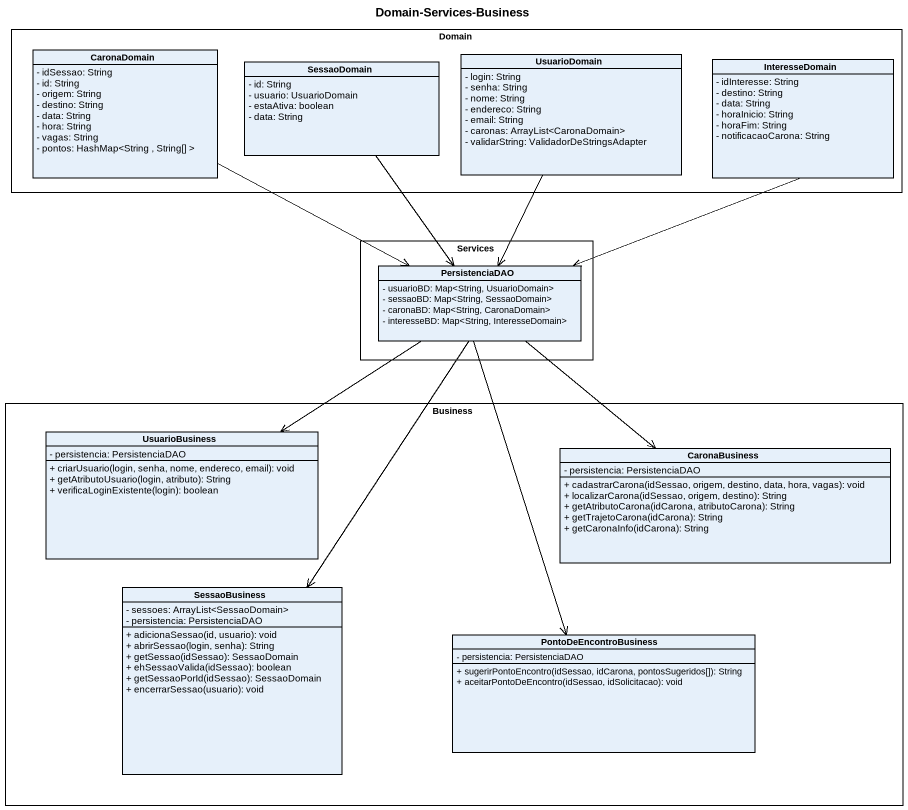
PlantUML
@startuml
title Domain-Services-Business
hide circle
hide empty members
skinparam classAttributeIconSize 0
rectangle Domain {
  class CaronaDomain {
    - idSessao: String
    - id: String
    - origem: String
    - destino: String
    - data: String
    - hora: String
    - vagas: String
    - pontos: HashMap<String , String[] >
  }
  class UsuarioDomain {
    - login: String
    - senha: String
    - nome: String
    - endereco: String
    - email: String
    - caronas: ArrayList<CaronaDomain>
    - validarString: ValidadorDeStringsAdapter
  }
  class InteresseDomain {
    - idInteresse: String
    - destino: String
    - data: String
    - horaInicio: String
    - horaFim: String
    - notificacaoCarona: String
  }
  class SessaoDomain {
    - id: String
    - usuario: UsuarioDomain
    - estaAtiva: boolean
    - data: String
  }
}
rectangle Services {
  class PersistenciaDAO {
    - usuarioBD: Map<String, UsuarioDomain>
    - sessaoBD: Map<String, SessaoDomain>
    - caronaBD: Map<String, CaronaDomain>
    - interesseBD: Map<String, InteresseDomain>
  }
}
rectangle Business {
  class UsuarioBusiness {
    - persistencia: PersistenciaDAO
    + criarUsuario(login, senha, nome, endereco, email): void
    + getAtributoUsuario(login, atributo): String
    + verificaLoginExistente(login): boolean
  }
  class CaronaBusiness {
    - persistencia: PersistenciaDAO
    + cadastrarCarona(idSessao, origem, destino, data, hora, vagas): void
    + localizarCarona(idSessao, origem, destino): String
    + getAtributoCarona(idCarona, atributoCarona): String
    + getTrajetoCarona(idCarona): String
    + getCaronaInfo(idCarona): String
  }
  class SessaoBusiness {
    - sessoes: ArrayList<SessaoDomain>
    - persistencia: PersistenciaDAO
    + adicionaSessao(id, usuario): void
    + abrirSessao(login, senha): String
    + getSessao(idSessao): SessaoDomain
    + ehSessaoValida(idSessao): boolean
    + getSessaoPorId(idSessao): SessaoDomain
    + encerrarSessao(usuario): void
  }
  class PontoDeEncontroBusiness {
    - persistencia: PersistenciaDAO
    + sugerirPontoEncontro(idSessao, idCarona, pontosSugeridos[]): String
    + aceitarPontoDeEncontro(idSessao, idSolicitacao): void
  }
}
CaronaDomain -right-> PersistenciaDAO
UsuarioDomain --> PersistenciaDAO
InteresseDomain -left-> PersistenciaDAO
SessaoDomain --> PersistenciaDAO
PersistenciaDAO --> UsuarioBusiness
PersistenciaDAO --> CaronaBusiness
PersistenciaDAO --> SessaoBusiness
PersistenciaDAO --> PontoDeEncontroBusiness
@enduml
